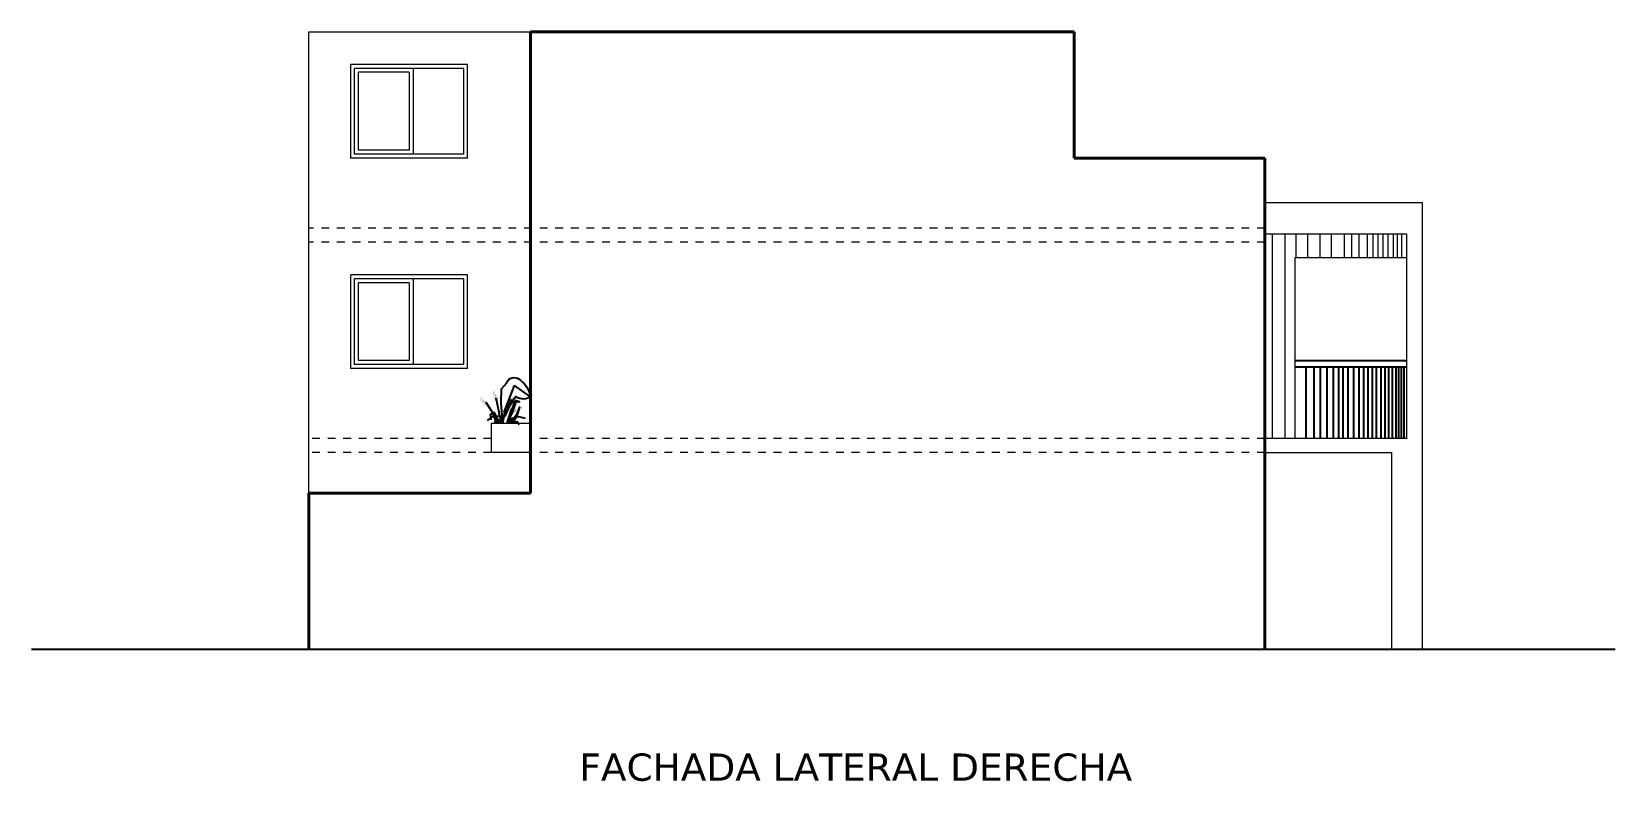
# Model space of a CAD drawing. Header units: millimetres. Extents: x -106 to 2534, y 21 to 2786.
# Drawn here: x 1266.74 to 1287.05, y 1416.26 to 1425.88 of the extents above; entities that cross this region are included whole.
import ezdxf

# ---------------------------------------------------------------- set-up
doc = ezdxf.new("R2010")
doc.units = ezdxf.units.MM
doc.linetypes.add('ACAD_ISO03W100', pattern=[30, 12, -18])
for name, color, linetype, lineweight in [('fach mas atras', 62, 'Continuous', 20), ('lin curva', 223, 'Continuous', 13), ('muro adelante', 30, 'Continuous', 40), ('puerta . lejan', 64, 'Continuous', 13), ('punteada', 210, 'ACAD_ISO03W100', 13), ('textos', 116, 'Continuous', 40), ('vent. atras', 52, 'Continuous', 20)]:
    doc.layers.add(name, color=color, linetype=linetype, lineweight=lineweight)
doc.layers.add('lin tierra', color=170, linetype='Continuous')
doc.styles.get("Standard").update_dxf_attribs({"font": 'verdana.ttf'})

# ---------------------------------------------------------------- blocks, each defined once
blk = doc.blocks.new('*X136')
for p, q in [((5.33, 7.26), (5.33, 7.26)), ((5.39, 7.23), (5.39, 7.23)), ((5.39, 7.16), (5.39, 7.16)), ((5.4, 7.09), (5.4, 7.09)), ((5.45, 7.19), (5.45, 7.19)), ((5.45, 7.12), (5.45, 7.12)), ((5.46, 7.05), (5.46, 7.05)), ((5.46, 6.98), (5.46, 6.98)), ((5.47, 6.91), (5.47, 6.91)), ((5.51, 7.15), (5.51, 7.15)), ((5.51, 7.08), (5.51, 7.08)), ((5.52, 7.01), (5.52, 7.01)), ((5.52, 6.94), (5.52, 6.94)), ((5.52, 6.87), (5.52, 6.87)), ((5.53, 6.8), (5.53, 6.8)), ((5.53, 6.73), (5.53, 6.73)), ((5.57, 7.04), (5.57, 7.04)), ((5.57, 6.97), (5.57, 6.97)), ((5.58, 6.9), (5.58, 6.9)), ((5.58, 6.83), (5.58, 6.83)), ((5.59, 6.76), (5.59, 6.76)), ((5.59, 6.69), (5.59, 6.69)), ((5.63, 7), (5.63, 7)), ((5.63, 6.93), (5.63, 6.93)), ((5.64, 6.86), (5.64, 6.86)), ((5.64, 6.79), (5.64, 6.79)), ((5.64, 6.72), (5.64, 6.72)), ((5.65, 6.65), (5.65, 6.65)), ((5.69, 6.96), (5.69, 6.96)), ((5.69, 6.89), (5.69, 6.89)), ((5.69, 6.82), (5.69, 6.82)), ((5.7, 6.75), (5.7, 6.75)), ((5.7, 6.68), (5.7, 6.68)), ((5.75, 6.86), (5.75, 6.86)), ((5.75, 6.79), (5.75, 6.79)), ((5.76, 6.72), (5.76, 6.72)), ((5.76, 6.65), (5.76, 6.65)), ((5.81, 6.82), (5.81, 6.82)), ((5.81, 6.75), (5.81, 6.75)), ((5.82, 6.68), (5.82, 6.68)), ((5.87, 6.78), (5.87, 6.78)), ((5.87, 6.71), (5.87, 6.71)), ((5.87, 6.64), (5.87, 6.64)), ((5.65, 6.58), (5.65, 6.58)), ((5.71, 6.61), (5.71, 6.61)), ((5.71, 6.55), (5.71, 6.55)), ((5.77, 6.58), (5.77, 6.58)), ((5.82, 6.61), (5.82, 6.61))]:
    blk.add_line(p, q)

msp = doc.modelspace()

# ---------------------------------------------------------------- linework, layer by layer
for p, q in [((1282.949, 1421.656), (1284.38, 1421.656)), ((1282.949, 1421.576), (1284.38, 1421.576)), ((1283.088, 1420.656), (1283.088, 1421.576)), ((1283.191, 1420.656), (1283.191, 1421.576)), ((1283.274, 1420.656), (1283.274, 1421.576)), ((1283.359, 1420.656), (1283.359, 1421.576)), ((1283.439, 1420.656), (1283.439, 1421.576)), ((1283.507, 1420.656), (1283.507, 1421.576)), ((1283.563, 1420.656), (1283.563, 1421.576)), ((1283.627, 1420.656), (1283.627, 1421.576)), ((1283.698, 1420.656), (1283.698, 1421.576)), ((1283.768, 1420.656), (1283.768, 1421.576)), ((1283.829, 1420.656), (1283.829, 1421.576)), ((1283.883, 1420.656), (1283.883, 1421.576)), ((1283.938, 1420.656), (1283.938, 1421.576)), ((1283.989, 1420.656), (1283.989, 1421.576)), ((1284.05, 1420.656), (1284.05, 1421.576)), ((1284.101, 1420.656), (1284.101, 1421.576)), ((1284.149, 1420.656), (1284.149, 1421.576)), ((1284.194, 1420.656), (1284.194, 1421.576)), ((1284.242, 1420.656), (1284.242, 1421.576)), ((1284.277, 1420.656), (1284.277, 1421.576)), ((1284.309, 1420.656), (1284.309, 1421.576)), ((1284.345, 1420.656), (1284.345, 1421.576))]:
    msp.add_line(p, q)
at = {"color": 74}
for q in [(1272.798, 1420.994), (1273.136, 1421.193)]:
    msp.add_line((1272.931, 1421.339), q, dxfattribs=at)
for points in [[(1272.785, 1420.856), (1272.763, 1421.117), (1272.769, 1421.295), (1272.837, 1421.373, -0.516896), (1272.995, 1421.417, -0.168197), (1273.128, 1421.24), (1273.153, 1421.207, -0.38593), (1272.956, 1421.196, 0.08558), (1272.813, 1420.938)], [(1272.704, 1420.856), (1272.667, 1420.964, 0.064422), (1272.65, 1420.999), (1272.571, 1421.118)], [(1272.763, 1420.856), (1272.762, 1420.881, 0.047244), (1272.758, 1420.909), (1272.699, 1421.177)], [(1272.787, 1420.856), (1272.806, 1420.968, -0.071823), (1272.82, 1421.009), (1272.896, 1421.162)], [(1272.841, 1420.856), (1272.897, 1421.035), (1272.902, 1421.016), (1272.94, 1421.133, -0.383841), (1272.962, 1421.145, -0.076191), (1273.002, 1421.129), (1272.964, 1421.125, 0.070883), (1272.96, 1421.124)], [(1272.902, 1420.856, 0.157884), (1273, 1421.058, -0.130637), (1272.91, 1420.893), (1272.91, 1420.893, 0.895993), (1272.898, 1420.895, -0.049665), (1272.882, 1420.856)], [(1272.744, 1420.856, 0.141093), (1272.701, 1420.93), (1272.682, 1420.949), (1272.673, 1420.946, 0.13977), (1272.603, 1420.9), (1272.59, 1420.886)], [(1272.726, 1420.856), (1272.715, 1420.911, 0.132314), (1272.68, 1420.983), (1272.674, 1420.989), (1272.622, 1420.961), (1272.631, 1420.895)], [(1272.782, 1420.856), (1272.782, 1420.858, 0.11063), (1272.762, 1420.922), (1272.746, 1420.949), (1272.719, 1420.939), (1272.708, 1420.925, 0.1046), (1272.683, 1420.867), (1272.681, 1420.856)], [(1272.844, 1420.856), (1272.858, 1420.875, -0.179194), (1272.947, 1420.933), (1272.951, 1420.934, -0.120046), (1273.023, 1420.933), (1273.073, 1420.92)]]:
    msp.add_lwpolyline(points, format="xyb", dxfattribs=at)
for points in [[(1272.96, 1421.124), (1272.95, 1421.113), (1272.91, 1420.998), (1272.867, 1420.908)], [(1272.893, 1420.856), (1272.907, 1420.87), (1272.968, 1420.877), (1272.995, 1420.839)]]:
    msp.add_lwpolyline(points, dxfattribs=at)
at = {"layer": 'fach mas atras'}
for p, q in [((1270.3, 1425.876), (1273.14, 1425.876)), ((1270.3, 1419.956), (1270.3, 1425.876)), ((1284.58, 1423.68), (1282.559, 1423.68)), ((1284.58, 1417.956), (1284.58, 1423.68)), ((1284.38, 1423.28), (1282.559, 1423.28)), ((1284.38, 1420.656), (1284.38, 1423.28)), ((1284.38, 1420.656), (1282.559, 1420.656)), ((1282.559, 1420.477), (1284.184, 1420.477))]:
    msp.add_line(p, q, dxfattribs=at)
at = {"layer": 'lin curva'}
for p, q in [((1282.656, 1420.656), (1282.656, 1423.28)), ((1282.819, 1420.656), (1282.819, 1423.28)), ((1282.958, 1422.98), (1282.958, 1423.28)), ((1283.11, 1422.98), (1283.11, 1423.28)), ((1283.267, 1422.98), (1283.267, 1423.28)), ((1283.415, 1422.98), (1283.415, 1423.28)), ((1283.581, 1422.98), (1283.581, 1423.28)), ((1283.674, 1422.98), (1283.674, 1423.28)), ((1283.77, 1422.98), (1283.77, 1423.28)), ((1283.874, 1422.98), (1283.874, 1423.28)), ((1283.949, 1422.98), (1283.949, 1423.28)), ((1284.01, 1422.98), (1284.01, 1423.28)), ((1284.074, 1422.98), (1284.074, 1423.28)), ((1284.139, 1422.98), (1284.139, 1423.28)), ((1284.21, 1422.98), (1284.21, 1423.28)), ((1284.26, 1422.98), (1284.26, 1423.28)), ((1284.317, 1422.98), (1284.317, 1423.28))]:
    msp.add_line(p, q, dxfattribs=at)
at = {"layer": 'lin tierra'}
msp.add_line((1266.744, 1417.956), (1287.053, 1417.956), dxfattribs=at)
at = {"layer": 'muro adelante'}
for p, q in [((1273.14, 1419.956), (1273.14, 1425.876)), ((1273.14, 1425.876), (1280.115, 1425.876)), ((1280.115, 1425.876), (1280.115, 1424.255)), ((1280.115, 1424.255), (1282.559, 1424.255)), ((1282.559, 1417.956), (1282.559, 1424.255)), ((1270.3, 1417.956), (1270.3, 1419.956)), ((1273.14, 1419.956), (1270.3, 1419.956))]:
    msp.add_line(p, q, dxfattribs=at)
at = {"layer": 'puerta . lejan'}
for p, q in [((1272.335, 1425.455), (1270.835, 1425.455)), ((1270.835, 1424.255), (1270.835, 1425.455)), ((1270.885, 1424.305), (1270.885, 1425.405)), ((1272.285, 1425.405), (1270.885, 1425.405)), ((1270.935, 1424.355), (1270.935, 1425.355)), ((1271.585, 1425.355), (1270.935, 1425.355)), ((1271.585, 1425.355), (1271.585, 1424.355)), ((1271.635, 1425.405), (1271.635, 1424.305)), ((1272.285, 1424.305), (1272.285, 1425.405)), ((1272.335, 1424.255), (1272.335, 1425.455)), ((1272.285, 1424.305), (1270.885, 1424.305)), ((1271.585, 1424.355), (1270.935, 1424.355)), ((1272.335, 1424.255), (1270.835, 1424.255)), ((1272.335, 1422.756), (1270.835, 1422.756)), ((1270.835, 1421.556), (1270.835, 1422.756)), ((1270.885, 1421.606), (1270.885, 1422.706)), ((1272.285, 1422.706), (1270.885, 1422.706)), ((1270.935, 1421.656), (1270.935, 1422.656)), ((1271.585, 1422.656), (1270.935, 1422.656)), ((1271.585, 1422.656), (1271.585, 1421.656)), ((1271.635, 1422.706), (1271.635, 1421.606)), ((1272.285, 1421.606), (1272.285, 1422.706)), ((1272.335, 1421.556), (1272.335, 1422.756)), ((1271.585, 1421.656), (1270.935, 1421.656)), ((1272.335, 1421.556), (1270.835, 1421.556)), ((1272.285, 1421.606), (1270.885, 1421.606)), ((1272.64, 1420.477), (1272.64, 1420.856)), ((1272.64, 1420.856), (1273.14, 1420.856)), ((1273.14, 1420.477), (1272.64, 1420.477)), ((1284.184, 1420.477), (1284.184, 1417.956))]:
    msp.add_line(p, q, dxfattribs=at)
at = {"layer": 'punteada', "ltscale": 0.0002}
for p, q in [((1282.559, 1423.355), (1270.3, 1423.355)), ((1282.559, 1423.176), (1270.3, 1423.176)), ((1272.64, 1420.656), (1270.3, 1420.656)), ((1282.559, 1420.656), (1273.14, 1420.656)), ((1272.64, 1420.477), (1270.3, 1420.477)), ((1282.559, 1420.477), (1273.14, 1420.477))]:
    msp.add_line(p, q, dxfattribs=at)
at = {"layer": 'vent. atras'}
for p, q in [((1282.949, 1422.98), (1284.38, 1422.98)), ((1282.949, 1420.656), (1282.949, 1422.98))]:
    msp.add_line(p, q, dxfattribs=at)

# ---------------------------------------------------------------- block references
at = {"color": 74, "yscale": 0.1531174166602796, "zscale": 0.1531174166603027}
for p, xscale, rotation in [((1274.037, 1421.374), -0.1531174166601561, 58.19102162281634), ((1273.718, 1421.814), -0.1531174166602146, 81.1351364233178), ((1273.434, 1419.746), -0.1531174166604687, 340.3236949701835)]:
    msp.add_blockref('*X136', p, dxfattribs=dict(at, xscale=xscale, rotation=rotation))
at = {"color": 74, "xscale": -0.1531174166602796, "yscale": 0.1531174166602796, "zscale": 0.1531174166603027}
msp.add_blockref('*X136', (1273.742, 1420.085), dxfattribs=at)

# ---------------------------------------------------------------- texts
at = {"layer": 'textos', "insert": (1273.768, 1416.617), "char_height": 0.35, "width": 8.50702, "attachment_point": 1}
msp.add_mtext('FACHADA LATERAL DERECHA', dxfattribs=at)

doc.saveas('drawing.dxf')
